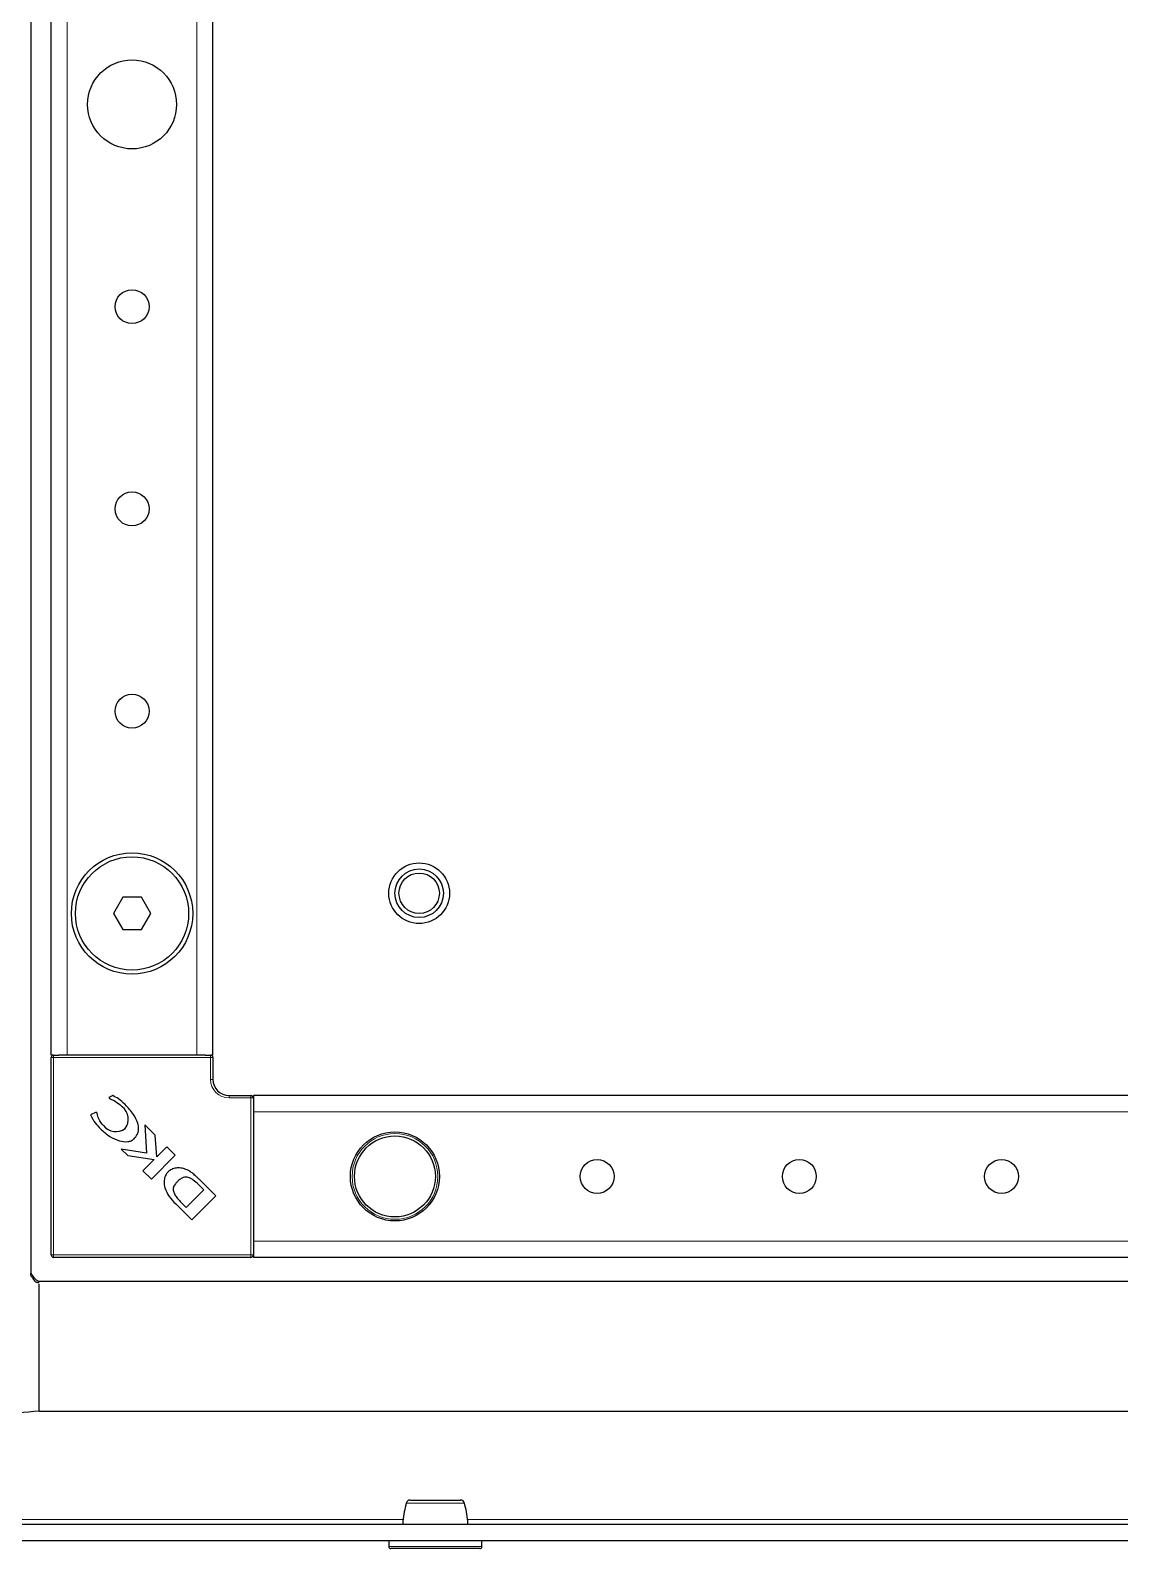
# Model space of a CAD drawing. Header units: millimetres. Extents: x -197 to 1349, y -1456 to 1043.
# Drawn here: x 867.4 to 1002.1, y -1282 to -1094.3 of the extents above; entities that cross this region are included whole.
import ezdxf

# ---------------------------------------------------------------- set-up
doc = ezdxf.new("R2010")
doc.units = ezdxf.units.MM

msp = doc.modelspace()

# ---------------------------------------------------------------- linework, layer by layer
at = {"color": 7, "linetype": 'Continuous', "lineweight": 25}
for p, q in [((867.49, 841.03), (867.49, -1247.97)), ((869.99, -1220.97), (869.99, 814.03)), ((889.99, -1220.97), (889.99, 814.03)), ((878.84, -1201.47), (877.68, -1203.47)), ((881.15, -1201.47), (878.84, -1201.47)), ((882.3, -1203.47), (881.15, -1201.47)), ((877.68, -1203.47), (878.84, -1205.47)), ((881.15, -1205.47), (882.3, -1203.47)), ((878.84, -1205.47), (881.15, -1205.47)), ((870.29, -1220.97), (869.99, -1220.97)), ((869.99, -1245.67), (869.99, -1221.27)), ((870.29, -1220.97), (870.94, -1220.97)), ((871.99, -1220.97), (870.94, -1220.97)), ((887.99, -1220.97), (871.99, -1220.97)), ((889.05, -1220.97), (887.99, -1220.97)), ((889.05, -1220.97), (889.69, -1220.97)), ((889.99, -1220.97), (889.69, -1220.97)), ((889.99, -1221.27), (889.99, -1223.97)), ((877.62, -1225.98), (877.11, -1226.22)), ((877.11, -1226.22), (877.22, -1226.33)), ((891.99, -1225.97), (894.69, -1225.97)), ((1074.99, -1225.97), (894.99, -1225.97)), ((894.99, -1225.97), (894.99, -1226.27)), ((894.99, -1226.27), (894.99, -1226.92)), ((894.99, -1226.92), (894.99, -1227.97)), ((875.54, -1228.04), (874.85, -1228.37)), ((875.68, -1228.17), (875.54, -1228.04)), ((894.99, -1227.97), (894.99, -1243.97)), ((881.58, -1229.6), (881.76, -1233.08)), ((882.87, -1230.89), (881.58, -1229.6)), ((883.04, -1233.55), (882.87, -1230.89)), ((878.66, -1232.6), (879.46, -1233.4)), ((881.76, -1233.08), (878.66, -1232.6)), ((884.29, -1232.31), (883.04, -1233.55)), ((885.34, -1233.36), (884.29, -1232.31)), ((879.46, -1233.4), (882.73, -1233.89)), ((882.73, -1233.89), (881.34, -1235.28)), ((882.38, -1236.32), (885.34, -1233.36)), ((881.34, -1235.28), (882.38, -1236.32)), ((888.46, -1236.48), (888.44, -1236.46)), ((890.35, -1238.37), (888.46, -1236.48)), ((886.69, -1239.8), (888.87, -1237.62)), ((887.39, -1241.33), (890.35, -1238.37)), ((888.87, -1237.62), (888.19, -1236.96)), ((885.4, -1239.34), (887.39, -1241.33)), ((885.94, -1239.08), (886.69, -1239.8)), ((894.99, -1243.97), (894.99, -1245.03)), ((894.69, -1245.97), (870.29, -1245.97)), ((894.99, -1245.03), (894.99, -1245.67)), ((894.99, -1245.67), (894.99, -1245.97)), ((1074.99, -1245.97), (894.99, -1245.97)), ((1074.99, -1248.97), (868.49, -1248.97)), ((868.49, -1264.97), (1156.49, -1264.97)), ((817.79, -1278.97), (1207.19, -1278.97)), ((817.79, -1280.97), (1207.19, -1280.97)), ((911.74, -1280.97), (911.74, -1281.72)), ((923.24, -1281.72), (923.24, -1280.97)), ((914.49, -1281.97), (911.99, -1281.97)), ((922.99, -1281.97), (914.49, -1281.97))]:
    msp.add_line(p, q, dxfattribs=at)
at = {"color": 8, "linetype": 'Continuous', "lineweight": 18}
for p, q in [((871.99, -1220.97), (871.99, 814.03)), ((887.99, -1220.97), (887.99, 814.03)), ((869.99, -1221.27), (870.29, -1221.27)), ((870.29, -1220.97), (870.29, -1221.27)), ((870.29, -1221.27), (870.29, -1245.67)), ((889.69, -1221.27), (870.29, -1221.27)), ((889.69, -1220.97), (889.69, -1221.27)), ((889.69, -1223.97), (889.69, -1221.27)), ((889.69, -1221.27), (889.99, -1221.27)), ((889.99, -1223.97), (889.69, -1223.97)), ((891.99, -1225.97), (891.99, -1226.27)), ((894.69, -1226.27), (891.99, -1226.27)), ((894.69, -1225.97), (894.69, -1226.27)), ((894.69, -1245.67), (894.69, -1226.27)), ((894.69, -1226.27), (894.99, -1226.27)), ((1074.99, -1227.97), (894.99, -1227.97)), ((1074.99, -1243.97), (894.99, -1243.97)), ((870.29, -1245.67), (869.99, -1245.67)), ((870.29, -1245.67), (894.69, -1245.67)), ((870.29, -1245.67), (870.29, -1245.97)), ((894.69, -1245.67), (894.69, -1245.97)), ((894.69, -1245.67), (894.99, -1245.67)), ((913.52, -1278.37), (818.09, -1278.37)), ((1103.52, -1278.37), (921.46, -1278.37)), ((911.74, -1281.72), (914.35, -1281.72)), ((914.35, -1281.72), (923.24, -1281.72))]:
    msp.add_line(p, q, dxfattribs=at)
at = {"color": 7, "linetype": 'Continuous', "lineweight": 25}
for centre, radius in [((879.99, -1103.47), 5.5), ((879.99, -1128.47), 2.1), ((879.99, -1153.47), 2.1), ((879.99, -1178.47), 2.1), ((879.99, -1203.47), 7.5), ((879.99, -1203.47), 7), ((915.49, -1200.97), 3.75), ((915.49, -1200.97), 3), ((915.49, -1200.97), 2.5), ((912.49, -1235.97), 5.5), ((912.49, -1235.97), 5), ((937.49, -1235.97), 2.1), ((962.49, -1235.97), 2.1), ((987.49, -1235.97), 2.1)]:
    msp.add_circle(centre, radius, dxfattribs=at)
at = {"color": 8, "linetype": 'Continuous', "lineweight": 18}
msp.add_circle((912.5, -1235.97), 5.3, dxfattribs=at)
at = {"color": 7, "linetype": 'Continuous', "lineweight": 25}
for centre, radius, start, end in [((870.29, -1221.27), 0.3, 90, 180), ((889.69, -1221.27), 0.3, 0, 90), ((891.99, -1223.97), 2, 180, 270), ((894.69, -1226.27), 0.3, 0, 90), ((877.59, -1228.9), 1.94, 323.3097, 52.3464), ((877.99, -1228.46), 1.97, 218.454, 305.887), ((888.6, -1235.68), 4.87, 200.3445, 228.7777), ((890.42, -1234.9), 6.12, 216.9888, 223.0744), ((870.29, -1245.67), 0.3, 180, 270), ((894.69, -1245.67), 0.3, 270, 0), ((914.38, -1276.47), 0.5, 89.9637, 164.834), ((920.61, -1276.47), 0.5, 15.2465, 90.046), ((911.99, -1281.72), 0.25, 180, 270), ((922.99, -1281.72), 0.25, 270, 0)]:
    msp.add_arc(centre, radius, start, end, dxfattribs=at)
at = {"color": 8, "linetype": 'Continuous', "lineweight": 18}
msp.add_arc((891.99, -1223.97), 2.3, 180, 270, dxfattribs=at)
at = {"color": 7, "linetype": 'Continuous', "lineweight": 25}
for points, knots in [([(877.22, -1226.33), (877.53, -1226.48), (878.11, -1226.74), (878.57, -1227.17), (878.77, -1227.36)], [0, 0, 0, 0, 0.547643, 1, 1, 1, 1]), ([(879.13, -1227.08), (878.87, -1226.83), (878.4, -1226.41), (877.85, -1226.1), (877.62, -1225.98)], [0, 0, 0, 0, 0.577653, 1, 1, 1, 1]), ([(880.25, -1231.31), (880.39, -1231.14), (880.67, -1230.81), (880.84, -1230.12), (880.71, -1229.24), (880.14, -1228.16), (879.5, -1227.48), (879.13, -1227.08)], [0, 0, 0, 0, 0.130532, 0.266031, 0.423997, 0.666819, 1, 1, 1, 1]), ([(874.85, -1228.37), (875.03, -1228.71), (875.37, -1229.34), (875.86, -1229.86), (876.09, -1230.1)], [0, 0, 0, 0, 0.5368, 1, 1, 1, 1]), ([(876.45, -1229.69), (876.23, -1229.43), (875.85, -1228.98), (875.73, -1228.41), (875.68, -1228.17)], [0, 0, 0, 0, 0.579608, 1, 1, 1, 1]), ([(876.09, -1230.1), (876.46, -1230.43), (877.16, -1231.05), (878.33, -1231.6), (879.27, -1231.74), (879.91, -1231.58), (880.14, -1231.4), (880.25, -1231.31)], [0, 0, 0, 0, 0.315674, 0.58952, 0.813199, 0.909026, 1, 1, 1, 1]), ([(887.11, -1235.32), (886.91, -1235.22), (886.52, -1235.01), (885.89, -1234.89), (885.29, -1234.93), (884.76, -1235.13), (884.32, -1235.49), (884.03, -1236.01), (883.91, -1236.66), (884, -1237.12), (884.04, -1237.37)], [0, 0, 0, 0, 0.1380907, 0.2654555, 0.3840134, 0.4961027, 0.6057595, 0.7197905, 0.8476619, 1, 1, 1, 1]), ([(885.61, -1236.6), (885.52, -1236.69), (885.35, -1236.87), (885.17, -1237.15), (885.08, -1237.42), (885.08, -1237.75), (885.24, -1238.15), (885.42, -1238.43), (885.52, -1238.58)], [0, 0, 0, 0, 0.176808, 0.319231, 0.43938, 0.552395, 0.749205, 1, 1, 1, 1]), ([(888.19, -1236.96), (887.99, -1236.77), (887.62, -1236.42), (887.08, -1236.1), (886.63, -1236.04), (886.29, -1236.11), (885.94, -1236.29), (885.73, -1236.49), (885.61, -1236.6)], [0, 0, 0, 0, 0.274676, 0.503042, 0.607381, 0.716579, 0.843412, 1, 1, 1, 1]), ([(887.95, -1236), (887.81, -1235.87), (887.54, -1235.62), (887.24, -1235.42), (887.11, -1235.32)], [0, 0, 0, 0, 0.55183, 1, 1, 1, 1]), ([(888.44, -1236.46), (888.36, -1236.38), (888.2, -1236.23), (888.04, -1236.08), (887.95, -1236)], [0, 0, 0, 0, 0.486421, 1, 1, 1, 1]), ([(868.49, -1264.97), (866.77, -1265.14), (863.63, -1265.45), (859.3, -1264.93), (855.87, -1263.5), (853.66, -1261.19), (852.57, -1258.42), (852.25, -1255.37), (852.55, -1251.81), (853.16, -1249.32), (853.49, -1247.97)], [0, 0, 0, 0, 0.176713, 0.320911, 0.440308, 0.54837, 0.6374, 0.738878, 0.858543, 1, 1, 1, 1]), ([(868.49, -1249.14), (868.39, -1249.12), (868.26, -1249.1), (868.1, -1249.04), (868.02, -1248.98), (867.96, -1248.91), (867.92, -1248.84), (867.89, -1248.77), (867.82, -1248.6), (867.66, -1248.51), (867.51, -1248.29), (867.47, -1248.08), (867.46, -1247.97)], [0, 0, 0, 0, 0.146823, 0.202041, 0.247643, 0.28691, 0.323569, 0.360785, 0.40083, 0.628513, 0.79432, 1, 1, 1, 1]), ([(867.49, -1247.97), (867.64, -1248.2), (867.91, -1248.6), (868.32, -1248.86), (868.49, -1248.97)], [0, 0, 0, 0, 0.561561, 1, 1, 1, 1]), ([(868.49, -1264.97), (868.49, -1264.85), (868.49, -1264.61), (868.49, -1262.76), (868.49, -1260.12), (868.49, -1256.98), (868.49, -1253.82), (868.49, -1251.21), (868.49, -1249.58), (868.49, -1249.37), (868.49, -1249.3)], [0, 0, 0, 0, 0.133856, 0.267712, 0.401568, 0.535424, 0.66928, 0.803137, 0.936993, 1, 1, 1, 1]), ([(914.42, -1275.97), (914.41, -1275.97), (914.37, -1275.97), (914.65, -1275.97), (915.17, -1275.97), (915.88, -1275.97), (916.74, -1275.97), (917.8, -1275.97), (918.83, -1275.97), (919.71, -1275.97), (920.32, -1275.97), (920.62, -1275.97), (920.58, -1275.97), (920.56, -1275.97)], [0, 0, 0, 0, 0.03384, 0.141254, 0.248698, 0.315774, 0.423314, 0.530846, 0.63821, 0.745706, 0.853372, 0.960917, 1, 1, 1, 1]), ([(913.9, -1276.32), (913.72, -1277.06), (913.49, -1277.93), (913.47, -1278.84), (913.47, -1278.97)], [0, 0, 0, 0, 0.8581504, 1, 1, 1, 1]), ([(921.52, -1278.97), (921.51, -1278.84), (921.49, -1277.93), (921.27, -1277.06), (921.08, -1276.32)], [0, 0, 0, 0, 0.14185, 1, 1, 1, 1])]:
    msp.add_open_spline(points, degree=3, knots=knots, dxfattribs=at)
at = {"color": 8, "linetype": 'Continuous', "lineweight": 18}
msp.add_open_spline([(921.04, -1276.35), (921.06, -1276.35), (921.1, -1276.35), (920.76, -1276.35), (920.05, -1276.35), (919.03, -1276.35), (917.85, -1276.35), (916.62, -1276.35), (915.63, -1276.35), (914.8, -1276.35), (914.2, -1276.35), (913.88, -1276.35), (913.93, -1276.35), (913.94, -1276.35)], degree=3, knots=[0, 0, 0, 0, 0.038891, 0.14638, 0.253973, 0.361383, 0.468681, 0.576165, 0.683665, 0.750707, 0.858068, 0.965424, 1, 1, 1, 1], dxfattribs=at)

doc.saveas('drawing.dxf')
